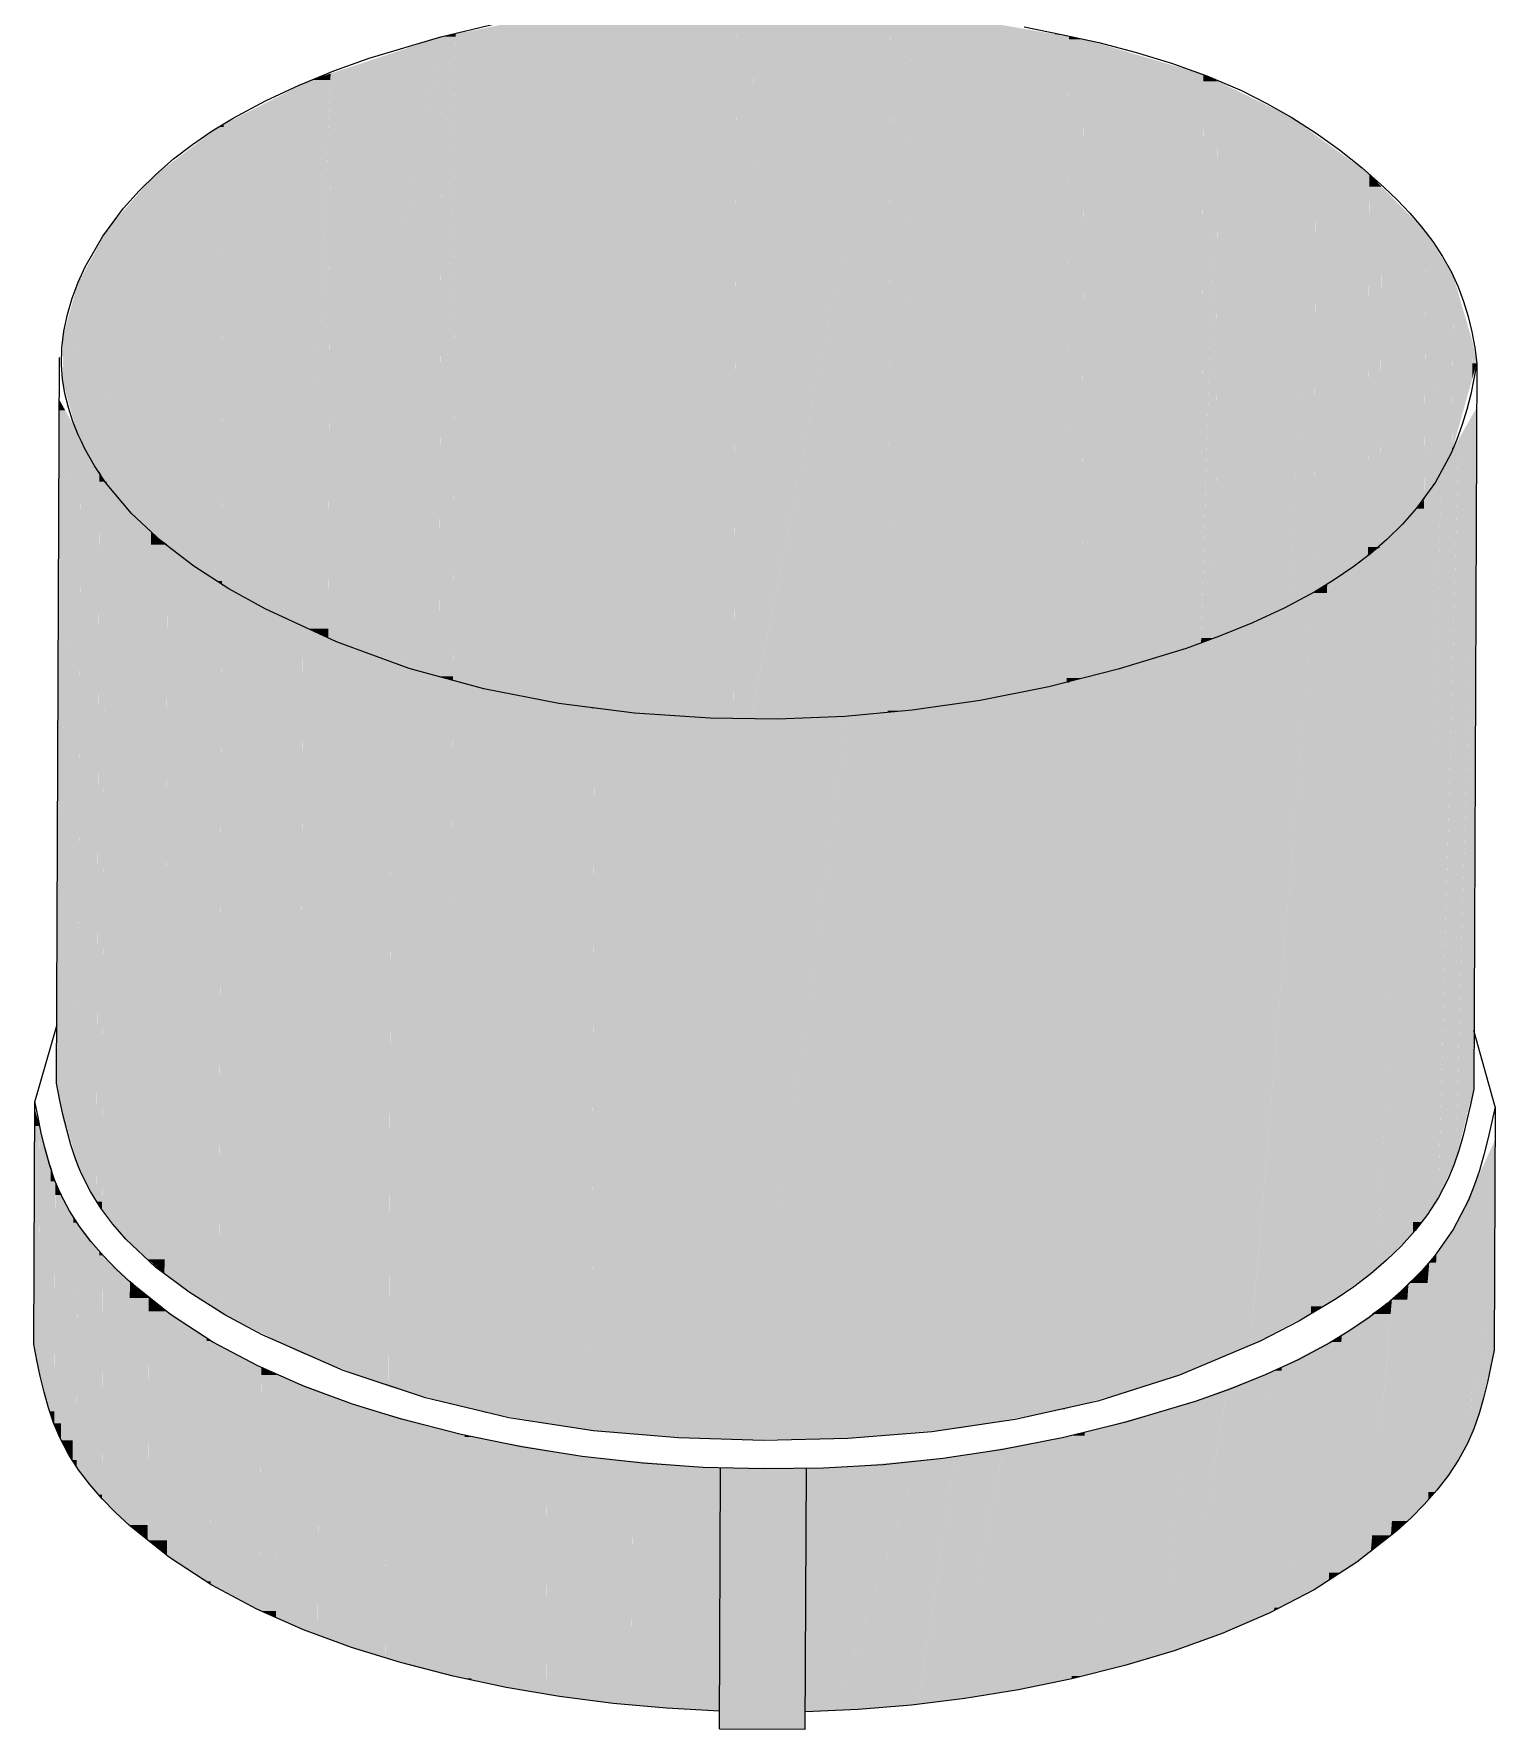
# Model space of a CAD drawing. Extents: x 0 to 756, y -25 to 420.
# Drawn here: x 362.75 to 364.112, y 292.843 to 294.423 of the extents above; entities that cross this region are included whole.
import ezdxf

# ---------------------------------------------------------------- set-up
doc = ezdxf.new("R2010")
doc.units = 0
doc.layers.get('0').update_dxf_attribs({"lineweight": 25})
doc.layers.add('Sanitär', color=7, linetype='Continuous', lineweight=25)
doc.layers.add('Sanitär-Armaturen', color=7, linetype='Continuous', lineweight=13)

# ---------------------------------------------------------------- blocks, each defined once
blk = doc.blocks.new('Referenz-A01I5XF3IE')
at = {"layer": 'Sanitär', "color": 0, "linetype": 'Continuous', "lineweight": -2, "ltscale": 0.25}
for p, q in [((363.1296, 294.4204), (363.1814, 294.433)), ((363.6732, 294.4298), (363.708, 294.4228)), ((363.0628, 294.4005), (363.1296, 294.4204)), ((363.708, 294.4228), (363.7426, 294.4151)), ((363.7426, 294.4151), (363.7767, 294.4063)), ((363.0298, 294.3887), (363.0628, 294.4005)), ((363.7767, 294.4063), (363.8104, 294.3961)), ((363.8104, 294.3961), (363.8434, 294.3843)), ((362.9974, 294.3756), (363.0298, 294.3887)), ((363.8434, 294.3843), (363.8756, 294.3705)), ((362.966, 294.3609), (362.9974, 294.3756)), ((363.8756, 294.3705), (363.8994, 294.3585)), ((362.9358, 294.3446), (362.966, 294.3609)), ((363.8994, 294.3585), (363.9227, 294.3453)), ((362.898, 294.3202), (362.9165, 294.3328)), ((362.9165, 294.3328), (362.9358, 294.3446)), ((363.9227, 294.3453), (363.9453, 294.3308)), ((363.9453, 294.3308), (363.9671, 294.3152)), ((362.8804, 294.3067), (362.898, 294.3202)), ((363.9671, 294.3152), (363.9882, 294.2984)), ((362.8638, 294.2923), (362.8804, 294.3067)), ((362.8482, 294.2771), (362.8638, 294.2923)), ((363.9882, 294.2984), (364.0084, 294.2805)), ((362.8337, 294.2609), (362.8482, 294.2771)), ((364.0084, 294.2805), (364.0207, 294.2686)), ((364.0207, 294.2686), (364.0325, 294.2562)), ((362.8144, 294.2347), (362.8337, 294.2609)), ((364.0325, 294.2562), (364.0436, 294.2433)), ((364.0436, 294.2433), (364.0539, 294.2298)), ((362.7981, 294.2062), (362.8144, 294.2347)), ((364.0539, 294.2298), (364.0632, 294.2157)), ((362.7916, 294.1918), (362.7981, 294.2062)), ((364.0632, 294.2157), (364.0715, 294.201)), ((362.786, 294.1769), (362.7916, 294.1918)), ((364.0715, 294.201), (364.0776, 294.1876)), ((362.7815, 294.1617), (362.786, 294.1769)), ((364.0776, 294.1876), (364.0827, 294.1739)), ((364.0827, 294.1739), (364.087, 294.1598)), ((362.7782, 294.1462), (362.7815, 294.1617)), ((364.087, 294.1598), (364.0905, 294.1454)), ((362.7763, 294.1306), (362.7782, 294.1462)), ((364.0905, 294.1454), (364.0931, 294.1309)), ((362.7759, 294.1149), (362.7763, 294.1306)), ((364.0931, 294.1309), (364.0949, 294.1163)), ((362.7712, 293.4451), (362.774, 294.1217)), ((362.7769, 294.1015), (362.7759, 294.1149)), ((364.0949, 294.1163), (364.0921, 293.4397)), ((364.0949, 294.1163), (364.0923, 294.1018)), ((362.7791, 294.0881), (362.7769, 294.1015)), ((364.0923, 294.1018), (364.0893, 294.0874)), ((362.7824, 294.0749), (362.7791, 294.0881)), ((364.0893, 294.0874), (364.0856, 294.0731)), ((362.7866, 294.062), (362.7824, 294.0749)), ((362.7916, 294.0494), (362.7866, 294.062)), ((364.0856, 294.0731), (364.0814, 294.059)), ((362.7945, 294.0432), (362.7916, 294.0494)), ((364.0814, 294.059), (364.0764, 294.0452)), ((362.7974, 294.0371), (362.7945, 294.0432)), ((362.8067, 294.0207), (362.7974, 294.0371)), ((364.0708, 294.0319), (364.0564, 294.0054)), ((364.0764, 294.0452), (364.0708, 294.0319)), ((362.8171, 294.0051), (362.8067, 294.0207)), ((362.8411, 293.9763), (362.8171, 294.0051)), ((364.0564, 294.0054), (364.0389, 293.9812)), ((362.8688, 293.9503), (362.8411, 293.9763)), ((364.0389, 293.9812), (364.0257, 293.9661)), ((364.0113, 293.9519), (363.9959, 293.9386)), ((364.0257, 293.9661), (364.0113, 293.9519)), ((362.8993, 293.927), (362.8688, 293.9503)), ((363.9959, 293.9386), (363.9795, 293.926)), ((362.9319, 293.906), (362.8993, 293.927)), ((363.9795, 293.926), (363.9621, 293.9143)), ((362.9659, 293.8872), (362.9319, 293.906)), ((363.9621, 293.9143), (363.9441, 293.9032)), ((363.9156, 293.888), (363.886, 293.8742)), ((363.9441, 293.9032), (363.9156, 293.888)), ((363.0321, 293.8564), (362.9659, 293.8872)), ((363.886, 293.8742), (363.8553, 293.8617)), ((363.1001, 293.8318), (363.0321, 293.8564)), ((363.8553, 293.8617), (363.8241, 293.8504)), ((363.8241, 293.8504), (363.7609, 293.8311)), ((363.1695, 293.8128), (363.1001, 293.8318)), ((363.7609, 293.8311), (363.696, 293.8147)), ((363.2396, 293.799), (363.1695, 293.8128)), ((363.696, 293.8147), (363.6321, 293.802)), ((363.3101, 293.79), (363.2396, 293.799)), ((363.6321, 293.802), (363.5689, 293.7928)), ((363.3806, 293.7853), (363.3101, 293.79)), ((363.4434, 293.7846), (363.3806, 293.7853)), ((363.5061, 293.787), (363.4434, 293.7846)), ((363.5689, 293.7928), (363.5061, 293.787)), ((362.7715, 293.4996), (362.7512, 293.4285)), ((364.1121, 293.423), (364.0923, 293.4942)), ((362.7742, 293.4305), (362.7712, 293.4451)), ((362.7773, 293.416), (362.7742, 293.4305)), ((364.0921, 293.4397), (364.089, 293.4251)), ((362.7502, 293.2019), (362.7512, 293.4285)), ((362.7541, 293.4135), (362.7512, 293.4285)), ((362.7808, 293.4017), (362.7773, 293.416)), ((364.089, 293.4251), (364.0858, 293.4106)), ((364.1121, 293.423), (364.1087, 293.408)), ((364.1121, 293.423), (364.1111, 293.1963)), ((362.7571, 293.3986), (362.7541, 293.4135)), ((362.7606, 293.3838), (362.7571, 293.3986)), ((362.7847, 293.3876), (362.7808, 293.4017)), ((364.0858, 293.4106), (364.0822, 293.3963)), ((364.1087, 293.408), (364.1053, 293.393)), ((362.7647, 293.3693), (362.7606, 293.3838)), ((362.7893, 293.3738), (362.7847, 293.3876)), ((364.0782, 293.3823), (364.0735, 293.3686)), ((364.0822, 293.3963), (364.0782, 293.3823)), ((364.1053, 293.393), (364.1016, 293.3783)), ((362.7695, 293.3551), (362.7647, 293.3693)), ((362.7919, 293.3671), (362.7893, 293.3738)), ((362.7947, 293.3605), (362.7919, 293.3671)), ((364.0735, 293.3686), (364.068, 293.3553)), ((364.1016, 293.3783), (364.0974, 293.3638)), ((362.7753, 293.3413), (362.7695, 293.3551)), ((362.8029, 293.3441), (362.7947, 293.3605)), ((364.068, 293.3553), (364.0594, 293.3386)), ((364.0974, 293.3638), (364.0927, 293.3497)), ((362.7834, 293.3261), (362.7753, 293.3413)), ((362.8127, 293.3285), (362.8029, 293.3441)), ((364.0594, 293.3386), (364.0492, 293.3228)), ((364.0872, 293.336), (364.0731, 293.3088)), ((364.0927, 293.3497), (364.0872, 293.336)), ((362.7928, 293.3115), (362.7834, 293.3261)), ((362.8237, 293.3137), (362.8127, 293.3285)), ((364.0492, 293.3228), (364.0377, 293.3078)), ((362.8034, 293.2975), (362.7928, 293.3115)), ((362.836, 293.2996), (362.8237, 293.3137)), ((364.0377, 293.3078), (364.0249, 293.2936)), ((364.0731, 293.3088), (364.0555, 293.2838)), ((362.815, 293.2842), (362.8034, 293.2975)), ((362.8637, 293.2736), (362.836, 293.2996)), ((364.0249, 293.2936), (364.011, 293.2801)), ((362.8273, 293.2715), (362.815, 293.2842)), ((362.8403, 293.2594), (362.8273, 293.2715)), ((362.8948, 293.2503), (362.8637, 293.2736)), ((364.011, 293.2801), (363.9961, 293.2674)), ((364.0555, 293.2838), (364.0421, 293.2682)), ((362.8774, 293.2296), (362.8403, 293.2594)), ((363.9961, 293.2674), (363.9803, 293.2554)), ((364.0421, 293.2682), (364.0274, 293.2536)), ((362.9283, 293.2293), (362.8948, 293.2503)), ((363.9638, 293.2441), (363.9291, 293.2233)), ((363.9803, 293.2554), (363.9638, 293.2441)), ((364.0274, 293.2536), (364.0115, 293.2398)), ((362.9171, 293.2038), (362.8774, 293.2296)), ((362.9631, 293.2105), (362.9283, 293.2293)), ((363.9946, 293.2268), (363.9767, 293.2146)), ((364.0115, 293.2398), (363.9946, 293.2268)), ((363.0384, 293.1772), (362.9631, 293.2105)), ((363.9291, 293.2233), (363.893, 293.2047)), ((363.9767, 293.2146), (363.958, 293.2032)), ((362.7531, 293.1869), (362.7502, 293.2019)), ((362.9589, 293.1815), (362.9171, 293.2038)), ((363.893, 293.2047), (363.8179, 293.173)), ((363.958, 293.2032), (363.9285, 293.1874)), ((364.1111, 293.1963), (364.1081, 293.1813)), ((362.7562, 293.1719), (362.7531, 293.1869)), ((363.0024, 293.1623), (362.9589, 293.1815)), ((363.1152, 293.1517), (363.0384, 293.1772)), ((363.9285, 293.1874), (363.8977, 293.1732)), ((364.1081, 293.1813), (364.1049, 293.1664)), ((362.7597, 293.1571), (362.7562, 293.1719)), ((363.0472, 293.1459), (363.0024, 293.1623)), ((363.8179, 293.173), (363.7418, 293.1488)), ((363.8977, 293.1732), (363.8659, 293.1603)), ((364.1049, 293.1664), (364.1013, 293.1516)), ((362.7638, 293.1426), (362.7597, 293.1571)), ((363.0929, 293.1318), (363.0472, 293.1459)), ((363.193, 293.1333), (363.1152, 293.1517)), ((363.7418, 293.1488), (363.6647, 293.1315)), ((363.8334, 293.1487), (363.7679, 293.1291)), ((363.8659, 293.1603), (363.8334, 293.1487)), ((364.1013, 293.1516), (364.0971, 293.1372)), ((362.7686, 293.1284), (362.7638, 293.1426)), ((363.1485, 293.1176), (363.0929, 293.1318)), ((363.2717, 293.1212), (363.193, 293.1333)), ((363.6647, 293.1315), (363.587, 293.1201)), ((364.0971, 293.1372), (364.0922, 293.123)), ((362.7744, 293.1147), (362.7686, 293.1284)), ((362.7824, 293.0994), (362.7744, 293.1147)), ((363.2047, 293.1061), (363.1485, 293.1176)), ((363.3509, 293.1144), (363.2717, 293.1212)), ((363.4303, 293.1122), (363.3509, 293.1144)), ((363.5088, 293.1139), (363.4303, 293.1122)), ((363.587, 293.1201), (363.5088, 293.1139)), ((363.7102, 293.1149), (363.6534, 293.1036)), ((363.7679, 293.1291), (363.7102, 293.1149)), ((364.0922, 293.123), (364.0863, 293.1093)), ((362.7919, 293.0848), (362.7824, 293.0994)), ((363.2611, 293.0972), (363.2047, 293.1061)), ((363.6534, 293.1036), (363.5973, 293.0952)), ((364.0863, 293.1093), (364.0781, 293.0941)), ((362.8025, 293.0709), (362.7919, 293.0848)), ((363.3176, 293.0909), (363.2611, 293.0972)), ((363.3741, 293.087), (363.3176, 293.0909)), ((363.4302, 293.0855), (363.3741, 293.087)), ((363.3892, 292.8434), (363.3902, 293.0864)), ((363.486, 293.0863), (363.4302, 293.0855)), ((363.4692, 292.843), (363.4702, 293.0859)), ((363.5416, 293.0895), (363.486, 293.0863)), ((363.5973, 293.0952), (363.5416, 293.0895)), ((364.0781, 293.0941), (364.0685, 293.0796)), ((362.814, 293.0576), (362.8025, 293.0709)), ((364.0685, 293.0796), (364.0578, 293.0657)), ((362.8264, 293.0449), (362.814, 293.0576)), ((364.0461, 293.0525), (364.0337, 293.0399)), ((364.0578, 293.0657), (364.0461, 293.0525)), ((362.8394, 293.0328), (362.8264, 293.0449)), ((364.0337, 293.0399), (364.0206, 293.0279)), ((362.8765, 293.003), (362.8394, 293.0328)), ((364.0206, 293.0279), (363.9833, 292.9985)), ((362.9162, 292.9771), (362.8765, 293.003)), ((363.9833, 292.9985), (363.9434, 292.9729)), ((362.958, 292.9548), (362.9162, 292.9771)), ((363.9434, 292.9729), (363.9015, 292.951)), ((363.0015, 292.9356), (362.958, 292.9548)), ((363.9015, 292.951), (363.8578, 292.9322)), ((363.0463, 292.9192), (363.0015, 292.9356)), ((363.8578, 292.9322), (363.8129, 292.9161)), ((363.092, 292.9052), (363.0463, 292.9192)), ((363.8129, 292.9161), (363.767, 292.9024)), ((363.141, 292.8925), (363.092, 292.9052)), ((363.1905, 292.8819), (363.141, 292.8925)), ((363.767, 292.9024), (363.7176, 292.89)), ((363.2402, 292.8734), (363.1905, 292.8819)), ((363.6679, 292.8797), (363.618, 292.8715)), ((363.7176, 292.89), (363.6679, 292.8797)), ((363.29, 292.8669), (363.2402, 292.8734)), ((363.3397, 292.8624), (363.29, 292.8669)), ((363.3893, 292.8597), (363.3397, 292.8624)), ((363.5185, 292.8613), (363.4693, 292.8592)), ((363.5681, 292.8654), (363.5185, 292.8613)), ((363.618, 292.8715), (363.5681, 292.8654)), ((363.3892, 292.8434), (363.4692, 292.843))]:
    blk.add_line(p, q, dxfattribs=at)
at = {"layer": 'Sanitär-Armaturen', "color": 0, "linetype": 'Continuous', "ltscale": 0.13}
for points in [[(363.4025, 293.7943), (363.2721, 293.7943), (363.4052, 294.4583)], [(363.4185, 293.7855), (363.4025, 293.7855), (363.4212, 294.4573)], [(363.4025, 293.7855), (363.4212, 294.4573), (363.4052, 294.4573)], [(363.2686, 293.8199), (363.1409, 293.8199), (363.2712, 294.4489)], [(363.2659, 294.4232), (363.1434, 294.4232), (363.2712, 294.4489)], [(363.2721, 293.795), (363.2685, 293.795), (363.2748, 294.4492)], [(363.2685, 293.795), (363.2748, 294.4489), (363.2712, 294.4489)], [(363.2721, 293.7943), (363.4034, 294.4492), (363.2748, 294.4492)], [(363.4184, 293.7845), (363.5487, 294.4495), (363.4212, 294.4495)], [(363.546, 293.7913), (363.4198, 293.7913), (363.5487, 294.4495)], [(363.5644, 293.7923), (363.546, 293.7923), (363.5671, 294.4463)], [(363.546, 293.7913), (363.5671, 294.4463), (363.5487, 294.4463)], [(363.715, 294.4207), (363.567, 294.4207), (363.5671, 294.4463)], [(363.1281, 293.8596), (363.0246, 293.8596), (363.1304, 294.4206)], [(363.1239, 294.3863), (363.0268, 294.3863), (363.1304, 294.4206)], [(363.1409, 293.8244), (363.128, 293.8244), (363.1434, 294.4232)], [(363.128, 293.8244), (363.1433, 294.4206), (363.1304, 294.4206)], [(363.1433, 294.4206), (363.1304, 294.4206), (363.1434, 294.4232)], [(363.1409, 293.8199), (363.2659, 294.4232), (363.1434, 294.4232)], [(363.5644, 293.7923), (363.715, 294.4207), (363.567, 294.4207)], [(363.7126, 293.8186), (363.5707, 293.8186), (363.715, 294.4207)], [(363.7059, 294.4223), (363.7059, 294.4233), (363.7002, 294.4233)], [(363.7126, 293.8186), (363.7291, 294.4183), (363.715, 294.4183)], [(363.7267, 293.8228), (363.7127, 293.8228), (363.7291, 294.4183)], [(363.7291, 294.4183), (363.715, 294.4183), (363.715, 294.4207)], [(363.8402, 294.3856), (363.729, 294.3856), (363.7291, 294.4183)], [(363.0065, 293.91), (362.9254, 293.91), (363.0084, 294.3802)], [(363.0011, 294.3389), (362.9271, 294.3389), (363.0084, 294.3802)], [(363.0246, 293.8689), (363.0063, 293.8689), (363.0268, 294.3863)], [(363.0063, 293.8689), (363.0265, 294.3802), (363.0084, 294.3802)], [(363.0265, 294.3802), (363.0084, 294.3802), (363.0268, 294.3863)], [(363.0246, 293.8596), (363.1239, 294.3863), (363.0268, 294.3863)], [(363.7267, 293.8228), (363.8402, 294.3856), (363.729, 294.3856)], [(363.838, 293.856), (363.7334, 293.856), (363.8402, 294.3856)], [(363.838, 293.856), (363.8536, 294.379), (363.8402, 294.379)], [(363.8515, 293.8601), (363.8382, 293.8601), (363.8536, 294.379)], [(363.8536, 294.379), (363.8402, 294.379), (363.8402, 294.3856)], [(363.9209, 294.3463), (363.8535, 294.3463), (363.8536, 294.379)], [(363.8515, 293.8601), (363.9209, 294.3463), (363.8535, 294.3463)], [(363.919, 293.891), (363.8559, 293.891), (363.9209, 294.3463)], [(363.945, 294.3288), (363.9208, 294.3288), (363.9209, 294.3463)], [(362.921, 293.9579), (362.8602, 293.9579), (362.9225, 294.3366)], [(362.9149, 294.2903), (362.8615, 294.2903), (362.9225, 294.3366)], [(362.9254, 293.9133), (362.9208, 293.9133), (362.9271, 294.3389)], [(362.9208, 293.9133), (362.9271, 294.3366), (362.9225, 294.3366)], [(362.9271, 294.3366), (362.9225, 294.3366), (362.9271, 294.3389)], [(362.9254, 293.91), (363.0011, 294.3389), (362.9271, 294.3389)], [(363.919, 293.891), (363.945, 294.3288), (363.9208, 294.3288)], [(363.9433, 293.9021), (363.9197, 293.9021), (363.945, 294.3288)], [(363.9948, 294.2926), (363.9449, 294.2926), (363.945, 294.3288)], [(362.8597, 294.0044), (362.8179, 294.0044), (362.8608, 294.2895)], [(362.8536, 294.2413), (362.8188, 294.2413), (362.8608, 294.2895)], [(362.8602, 293.9584), (362.8595, 293.9584), (362.8615, 294.2903)], [(362.8595, 293.9584), (362.8615, 294.2895), (362.8608, 294.2895)], [(362.8602, 293.9579), (362.9149, 294.2903), (362.8615, 294.2903)], [(362.8615, 294.2895), (362.8608, 294.2895), (362.8615, 294.2903)], [(363.9433, 293.9021), (363.9948, 294.2926), (363.9449, 294.2926)], [(363.9934, 293.937), (363.9479, 293.937), (363.9948, 294.2926)], [(364.0062, 294.2809), (363.9948, 294.2809), (363.9948, 294.2926)], [(363.9934, 293.937), (364.0062, 294.2809), (363.9948, 294.2809)], [(364.0049, 293.945), (363.9937, 293.945), (364.0062, 294.2809)], [(364.0469, 294.2395), (364.0061, 294.2395), (364.0062, 294.2809)], [(362.8168, 294.0535), (362.7899, 294.0535), (362.8175, 294.2389)], [(362.8101, 294.1891), (362.7905, 294.1891), (362.8175, 294.2389)], [(362.8179, 294.0058), (362.8166, 294.0058), (362.8188, 294.2413)], [(362.8166, 294.0058), (362.8188, 294.2389), (362.8175, 294.2389)], [(362.8188, 294.2389), (362.8175, 294.2389), (362.8188, 294.2413)], [(362.8179, 294.0044), (362.8536, 294.2413), (362.8188, 294.2413)], [(364.0049, 293.945), (364.0469, 294.2395), (364.0061, 294.2395)], [(364.0458, 293.9888), (364.0111, 293.9888), (364.0469, 294.2395)], [(364.0458, 293.9888), (364.0478, 294.2386), (364.0469, 294.2386)], [(364.0468, 293.9905), (364.0459, 293.9905), (364.0478, 294.2386)], [(364.0478, 294.2386), (364.0469, 294.2386), (364.0469, 294.2395)], [(364.0726, 294.198), (364.0476, 294.198), (364.0478, 294.2386)], [(362.7899, 294.0541), (362.7896, 294.0541), (362.7905, 294.1891)], [(362.7899, 294.0535), (362.8101, 294.1891), (362.7905, 294.1891)], [(362.7905, 294.1879), (362.7902, 294.1879), (362.7905, 294.1891)], [(364.0468, 293.9905), (364.0726, 294.198), (364.0476, 294.198)], [(364.0719, 294.0346), (364.0523, 294.0346), (364.0726, 294.198)], [(364.0719, 294.0346), (364.0734, 294.1967), (364.0726, 294.1967)], [(364.0727, 294.0375), (364.072, 294.0375), (364.0734, 294.1967)], [(364.0734, 294.1967), (364.0726, 294.1967), (364.0726, 294.198)], [(364.0911, 294.1361), (364.0731, 294.1361), (364.0734, 294.1967)], [(362.7898, 294.0993), (362.7772, 294.0993), (362.7902, 294.1879)], [(362.7833, 294.141), (362.7774, 294.141), (362.7902, 294.1879)], [(362.7896, 294.0541), (362.7905, 294.1879), (362.7902, 294.1879)], [(362.7772, 294.0993), (362.7833, 294.141), (362.7774, 294.141)], [(362.7772, 294.0993), (362.7774, 294.1409), (362.7773, 294.1409)], [(362.7774, 294.1409), (362.7773, 294.1409), (362.7774, 294.141)], [(364.0727, 294.0375), (364.0911, 294.1361), (364.0731, 294.1361)], [(364.0909, 294.1022), (364.0848, 294.1022), (364.0911, 294.1361)], [(364.0949, 294.1163), (364.091, 294.1163), (364.0911, 294.1361)], [(364.0909, 294.1022), (364.0949, 294.1163), (364.091, 294.1163)], [(362.7896, 294.0541), (362.7898, 294.0993), (362.7772, 294.0993)], [(364.0727, 294.0375), (364.0909, 294.1022), (364.0848, 294.1022)], [(362.7793, 294.0725), (362.7738, 294.0725), (362.7739, 294.0823)], [(362.7768, 293.4451), (362.7712, 293.4451), (362.7793, 294.0725)], [(362.7712, 293.4451), (362.7793, 294.0725), (362.7738, 294.0725)], [(362.7939, 294.0464), (362.7792, 294.0464), (362.7793, 294.0725)], [(364.0921, 293.4397), (364.0772, 293.4397), (364.0947, 294.0746)], [(364.0939, 294.0454), (364.0781, 294.0454), (364.0947, 294.0746)], [(362.7914, 293.419), (362.7767, 293.419), (362.7939, 294.0464)], [(362.7767, 293.419), (362.7939, 294.0464), (362.7792, 294.0464)], [(362.7899, 294.0535), (362.7899, 294.0541), (362.7896, 294.0541)], [(362.8166, 294.0058), (362.8168, 294.0535), (362.7899, 294.0535)], [(362.8113, 294.0153), (362.7938, 294.0153), (362.7939, 294.0464)], [(364.0468, 293.9905), (364.0719, 294.0346), (364.0523, 294.0346)], [(364.0753, 293.3737), (364.0602, 293.3737), (364.0781, 294.0454)], [(364.0773, 294.0172), (364.062, 294.0172), (364.0781, 294.0454)], [(364.0719, 294.0346), (364.0727, 294.0375), (364.072, 294.0375)], [(364.0753, 293.3737), (364.0939, 294.0454), (364.0781, 294.0454)], [(362.8086, 293.3689), (362.7912, 293.3689), (362.8113, 294.0153)], [(362.7912, 293.3689), (362.8113, 294.0153), (362.7938, 294.0153)], [(362.8166, 294.0058), (362.8113, 294.0058), (362.8113, 294.0153)], [(364.0592, 293.3383), (364.0437, 293.3383), (364.062, 294.0172)], [(364.0612, 293.9888), (364.0458, 293.9888), (364.062, 294.0172)], [(364.0592, 293.3383), (364.0773, 294.0172), (364.062, 294.0172)], [(362.8138, 293.3348), (362.8085, 293.3348), (362.8166, 294.0058)], [(362.8085, 293.3348), (362.8166, 294.0058), (362.8113, 294.0058)], [(362.8373, 293.9829), (362.8165, 293.9829), (362.8166, 294.0058)], [(362.8179, 294.0044), (362.8179, 294.0058), (362.8166, 294.0058)], [(362.8595, 293.9584), (362.8597, 294.0044), (362.8179, 294.0044)], [(362.8347, 293.328), (362.8138, 293.328), (362.8373, 293.9829)], [(362.8138, 293.328), (362.8373, 293.9829), (362.8165, 293.9829)], [(362.8595, 293.9584), (362.8372, 293.9584), (362.8373, 293.9829)], [(364.0049, 293.945), (364.0458, 293.9888), (364.0111, 293.9888)], [(364.0431, 293.3158), (364.0356, 293.3158), (364.0458, 293.9888)], [(364.0457, 293.9807), (364.0382, 293.9807), (364.0458, 293.9888)], [(364.0431, 293.3158), (364.0612, 293.9888), (364.0458, 293.9888)], [(364.0458, 293.9888), (364.0468, 293.9905), (364.0459, 293.9905)], [(364.0355, 293.3051), (364.0038, 293.3051), (364.0382, 293.9807)], [(364.0364, 293.945), (364.0049, 293.945), (364.0382, 293.9807)], [(364.0355, 293.3051), (364.0457, 293.9807), (364.0382, 293.9807)], [(362.8568, 293.3012), (362.8345, 293.3012), (362.8595, 293.9584)], [(362.8345, 293.3012), (362.8595, 293.9584), (362.8372, 293.9584)], [(362.8747, 293.9472), (362.8594, 293.9472), (362.8595, 293.9584)], [(362.8602, 293.9579), (362.8602, 293.9584), (362.8595, 293.9584)], [(362.9208, 293.9133), (362.921, 293.9579), (362.8602, 293.9579)], [(362.872, 293.2809), (362.8567, 293.2809), (362.8747, 293.9472)], [(362.8567, 293.2809), (362.8747, 293.9472), (362.8594, 293.9472)], [(362.9254, 293.91), (362.8746, 293.91), (362.8747, 293.9472)], [(363.9433, 293.9021), (363.9934, 293.937), (363.9479, 293.937)], [(364.0012, 293.2716), (363.9553, 293.2716), (364.0039, 293.9444)], [(364.0015, 293.9107), (363.9556, 293.9107), (364.0039, 293.9444)], [(363.9934, 293.937), (364.0049, 293.945), (363.9937, 293.945)], [(364.0021, 293.2725), (364.0012, 293.2725), (364.0049, 293.945)], [(364.0012, 293.2716), (364.0049, 293.9444), (364.0039, 293.9444)], [(364.0021, 293.2725), (364.0364, 293.945), (364.0049, 293.945)], [(364.0049, 293.9444), (364.0039, 293.9444), (364.0049, 293.945)], [(362.9227, 293.267), (362.8719, 293.267), (362.9254, 293.91)], [(362.8719, 293.267), (362.9254, 293.91), (362.8746, 293.91)], [(362.9254, 293.91), (362.9254, 293.9133), (362.9208, 293.9133)], [(362.9247, 293.2328), (362.9226, 293.2328), (362.9275, 293.9089)], [(362.9226, 293.2328), (362.9275, 293.9089), (362.9254, 293.9089)], [(363.0063, 293.8689), (363.0065, 293.91), (362.9254, 293.91)], [(362.9275, 293.9089), (362.9254, 293.9089), (362.9254, 293.91)], [(363.001, 293.8716), (362.9273, 293.8716), (362.9275, 293.9089)], [(363.9528, 293.2371), (363.9406, 293.2371), (363.9556, 293.9107)], [(363.9554, 293.9021), (363.9433, 293.9021), (363.9556, 293.9107)], [(363.9528, 293.2371), (364.0015, 293.9107), (363.9556, 293.9107)], [(363.8515, 293.8601), (363.919, 293.891), (363.8559, 293.891)], [(363.9405, 293.2306), (363.8868, 293.2306), (363.9433, 293.9021)], [(363.9411, 293.8763), (363.887, 293.8763), (363.9433, 293.9021)], [(363.919, 293.891), (363.9433, 293.9021), (363.9197, 293.9021)], [(363.9405, 293.2306), (363.9554, 293.9021), (363.9433, 293.9021)], [(363.8842, 293.2006), (363.8495, 293.2006), (363.887, 293.8763)], [(363.8861, 293.8601), (363.8515, 293.8601), (363.887, 293.8763)], [(363.8842, 293.2006), (363.9411, 293.8763), (363.887, 293.8763)], [(362.9984, 293.2314), (362.9247, 293.2314), (363.001, 293.8716)], [(362.9247, 293.2314), (363.001, 293.8716), (362.9273, 293.8716)], [(363.0219, 293.1939), (362.9982, 293.1939), (363.0246, 293.8596)], [(362.9982, 293.1939), (363.0246, 293.8596), (363.001, 293.8596)], [(363.0246, 293.8596), (363.001, 293.8596), (363.001, 293.8716)], [(363.0246, 293.8596), (363.0246, 293.8689), (363.0063, 293.8689)], [(363.0837, 293.8394), (363.0245, 293.8394), (363.0246, 293.8596)], [(363.128, 293.8244), (363.1281, 293.8596), (363.0246, 293.8596)], [(363.8487, 293.1862), (363.8028, 293.1862), (363.8515, 293.8601)], [(363.8505, 293.846), (363.8042, 293.846), (363.8515, 293.8601)], [(363.838, 293.856), (363.8515, 293.8601), (363.8382, 293.8601)], [(363.8487, 293.1862), (363.8861, 293.8601), (363.8515, 293.8601)], [(363.8008, 293.8194), (363.7153, 293.8194), (363.8042, 293.846)], [(363.8015, 293.1671), (363.7158, 293.1671), (363.8042, 293.846)], [(363.7267, 293.8228), (363.838, 293.856), (363.7334, 293.856)], [(363.8015, 293.1671), (363.8505, 293.846), (363.8042, 293.846)], [(363.081, 293.1848), (363.0218, 293.1848), (363.0837, 293.8394)], [(363.0218, 293.1848), (363.0837, 293.8394), (363.0245, 293.8394)], [(363.1409, 293.8199), (363.0836, 293.8199), (363.0837, 293.8394)], [(363.1382, 293.1621), (363.081, 293.1621), (363.1409, 293.8199)], [(363.081, 293.1621), (363.1409, 293.8199), (363.0836, 293.8199)], [(363.1409, 293.8199), (363.1409, 293.8244), (363.128, 293.8244)], [(363.1708, 293.1467), (363.1381, 293.1467), (363.1735, 293.8136)], [(363.1381, 293.1467), (363.1735, 293.8136), (363.1409, 293.8136)], [(363.2685, 293.795), (363.2686, 293.8199), (363.1409, 293.8199)], [(363.1735, 293.8136), (363.1409, 293.8136), (363.1409, 293.8199)], [(363.2721, 293.7943), (363.1734, 293.7943), (363.1735, 293.8136)], [(363.5644, 293.7923), (363.7126, 293.8186), (363.5707, 293.8186)], [(363.7098, 293.141), (363.617, 293.141), (363.7126, 293.8186)], [(363.7102, 293.8017), (363.6173, 293.8017), (363.7126, 293.8186)], [(363.7125, 293.1415), (363.7098, 293.1415), (363.7153, 293.8194)], [(363.7098, 293.141), (363.7153, 293.8186), (363.7126, 293.8186)], [(363.7125, 293.1415), (363.8008, 293.8194), (363.7153, 293.8194)], [(363.7126, 293.8186), (363.7267, 293.8228), (363.7127, 293.8228)], [(363.7153, 293.8186), (363.7126, 293.8186), (363.7153, 293.8194)], [(363.2694, 293.1379), (363.1707, 293.1379), (363.2721, 293.7943)], [(363.1707, 293.1379), (363.2721, 293.7943), (363.1734, 293.7943)], [(363.2721, 293.7943), (363.2721, 293.795), (363.2685, 293.795)], [(363.2699, 293.1215), (363.2693, 293.1215), (363.2727, 293.7943)], [(363.2693, 293.1215), (363.2727, 293.7943), (363.2721, 293.7943)], [(363.4025, 293.7855), (363.4025, 293.7943), (363.2721, 293.7943)], [(363.2727, 293.7943), (363.2721, 293.7943), (363.2721, 293.7943)], [(363.3851, 293.7867), (363.2727, 293.7867), (363.2727, 293.7943)], [(363.6146, 293.1235), (363.562, 293.1235), (363.6173, 293.8017)], [(363.6166, 293.7923), (363.5644, 293.7923), (363.6173, 293.8017)], [(363.6146, 293.1235), (363.7102, 293.8017), (363.6173, 293.8017)], [(363.3824, 293.1214), (363.2699, 293.1214), (363.3851, 293.7867)], [(363.2699, 293.1214), (363.3851, 293.7867), (363.2727, 293.7867)], [(363.4157, 293.1132), (363.3823, 293.1132), (363.4184, 293.7845)], [(363.3823, 293.113), (363.4184, 293.7845), (363.3851, 293.7845)], [(363.4184, 293.7845), (363.3851, 293.7845), (363.3851, 293.7867)], [(363.4184, 293.7845), (363.4185, 293.7855), (363.4025, 293.7855)], [(363.4157, 293.1132), (363.5082, 293.7845), (363.4184, 293.7845)], [(363.5061, 293.1138), (363.4158, 293.1138), (363.5089, 293.7893)], [(363.4184, 293.7845), (363.546, 293.7913), (363.4198, 293.7913)], [(363.5082, 293.7845), (363.4184, 293.7845), (363.5089, 293.7893)], [(363.5061, 293.1138), (363.5642, 293.7893), (363.5089, 293.7893)], [(363.5616, 293.1188), (363.5065, 293.1188), (363.5644, 293.7923)], [(363.5642, 293.7893), (363.5089, 293.7893), (363.5644, 293.7923)], [(363.546, 293.7913), (363.5644, 293.7923), (363.546, 293.7923)], [(363.5616, 293.1188), (363.6166, 293.7923), (363.5644, 293.7923)], [(362.7767, 293.419), (362.7768, 293.4451), (362.7712, 293.4451)], [(364.0753, 293.3737), (364.0921, 293.4397), (364.0772, 293.4397)], [(362.7555, 293.4053), (362.7511, 293.4053), (362.7511, 293.421)], [(362.7912, 293.3689), (362.7914, 293.419), (362.7767, 293.419)], [(362.7547, 293.2019), (362.7502, 293.2019), (362.7555, 293.4053)], [(362.7502, 293.2019), (362.7555, 293.4053), (362.7511, 293.4053)], [(362.7658, 293.369), (362.7554, 293.369), (362.7555, 293.4053)], [(364.1106, 293.366), (364.0999, 293.366), (364.1119, 293.3923)], [(364.1111, 293.1963), (364.1018, 293.1963), (364.1119, 293.3923)], [(362.765, 293.1795), (362.7546, 293.1795), (362.7658, 293.369)], [(362.7546, 293.1795), (362.7658, 293.369), (362.7554, 293.369)], [(362.7701, 293.3535), (362.7657, 293.3535), (362.7658, 293.369)], [(362.8085, 293.3348), (362.8086, 293.3689), (362.7912, 293.3689)], [(364.0592, 293.3383), (364.0753, 293.3737), (364.0602, 293.3737)], [(362.7692, 293.1392), (362.7648, 293.1392), (362.7701, 293.3535)], [(362.7648, 293.1392), (362.7701, 293.3535), (362.7657, 293.3535)], [(362.7765, 293.3409), (362.7701, 293.3409), (362.7701, 293.3535)], [(364.0989, 293.343), (364.0894, 293.343), (364.0999, 293.366)], [(364.099, 293.1433), (364.0898, 293.1433), (364.0999, 293.366)], [(364.099, 293.1433), (364.1106, 293.366), (364.0999, 293.366)], [(362.7756, 293.1282), (362.7692, 293.1282), (362.7765, 293.3409)], [(362.7692, 293.1282), (362.7765, 293.3409), (362.7701, 293.3409)], [(362.7871, 293.3199), (362.7764, 293.3199), (362.7765, 293.3409)], [(362.8138, 293.328), (362.8138, 293.3348), (362.8085, 293.3348)], [(364.0431, 293.3158), (364.0592, 293.3383), (364.0437, 293.3383)], [(364.0878, 293.3142), (364.0762, 293.3142), (364.0894, 293.343)], [(364.0884, 293.114), (364.0766, 293.114), (364.0894, 293.343)], [(364.0884, 293.114), (364.0989, 293.343), (364.0894, 293.343)], [(362.7863, 293.1122), (362.7755, 293.1122), (362.7871, 293.3199)], [(362.7755, 293.1122), (362.7871, 293.3199), (362.7764, 293.3199)], [(362.7909, 293.3151), (362.7871, 293.3151), (362.7871, 293.3199)], [(362.8345, 293.3012), (362.8347, 293.328), (362.8138, 293.328)], [(362.79, 293.094), (362.7862, 293.094), (362.7909, 293.3151)], [(362.7862, 293.094), (362.7909, 293.3151), (362.7871, 293.3151)], [(362.8114, 293.2888), (362.7908, 293.2888), (362.7909, 293.3151)], [(364.0021, 293.2725), (364.0355, 293.3051), (364.0038, 293.3051)], [(364.0355, 293.3051), (364.0431, 293.3158), (364.0356, 293.3158)], [(364.0738, 293.2874), (364.0574, 293.2874), (364.0758, 293.3134)], [(364.0749, 293.0891), (364.0584, 293.0891), (364.0758, 293.3134)], [(364.0753, 293.0895), (364.0749, 293.0895), (364.0762, 293.3142)], [(364.0749, 293.0891), (364.0762, 293.3134), (364.0758, 293.3134)], [(364.0753, 293.0895), (364.0878, 293.3142), (364.0762, 293.3142)], [(364.0762, 293.3134), (364.0758, 293.3134), (364.0762, 293.3142)], [(362.8105, 293.0876), (362.79, 293.0876), (362.8114, 293.2888)], [(362.79, 293.0876), (362.8114, 293.2888), (362.7908, 293.2888)], [(362.8146, 293.2846), (362.8113, 293.2846), (362.8114, 293.2888)], [(362.8567, 293.2809), (362.8568, 293.3012), (362.8345, 293.3012)], [(364.0565, 293.0641), (364.05, 293.0641), (364.0574, 293.2874)], [(364.0571, 293.2778), (364.0507, 293.2778), (364.0574, 293.2874)], [(364.0565, 293.0641), (364.0738, 293.2874), (364.0574, 293.2874)], [(362.8137, 293.0615), (362.8104, 293.0615), (362.8146, 293.2846)], [(362.8104, 293.0615), (362.8146, 293.2846), (362.8113, 293.2846)], [(362.8397, 293.2613), (362.8146, 293.2613), (362.8146, 293.2846)], [(362.8719, 293.267), (362.872, 293.2809), (362.8567, 293.2809)], [(363.9528, 293.2371), (364.0012, 293.2716), (363.9553, 293.2716)], [(364.0012, 293.2716), (364.0021, 293.2725), (364.0012, 293.2725)], [(364.0491, 293.2588), (364.0314, 293.2588), (364.0507, 293.2778)], [(364.0498, 293.0571), (364.0322, 293.0571), (364.0507, 293.2778)], [(364.0498, 293.0571), (364.0571, 293.2778), (364.0507, 293.2778)], [(362.8388, 293.0583), (362.8137, 293.0583), (362.8397, 293.2613)], [(362.8137, 293.0583), (362.8397, 293.2613), (362.8146, 293.2613)], [(362.8573, 293.245), (362.8396, 293.245), (362.8397, 293.2613)], [(362.9226, 293.2328), (362.9227, 293.267), (362.8719, 293.267)], [(364.0305, 293.0369), (364.0159, 293.0369), (364.0314, 293.2588)], [(364.0303, 293.2434), (364.0159, 293.2434), (364.0314, 293.2588)], [(364.0305, 293.0369), (364.0491, 293.2588), (364.0314, 293.2588)], [(362.8564, 293.0333), (362.8387, 293.0333), (362.8573, 293.245)], [(362.8387, 293.0333), (362.8573, 293.245), (362.8396, 293.245)], [(362.8753, 293.2324), (362.8573, 293.2324), (362.8573, 293.245)], [(364.0147, 293.23), (363.9971, 293.23), (364.0159, 293.2434)], [(364.015, 293.0238), (363.9975, 293.0238), (364.0159, 293.2434)], [(364.015, 293.0238), (364.0303, 293.2434), (364.0159, 293.2434)], [(362.8744, 293.0191), (362.8564, 293.0191), (362.8753, 293.2324)], [(362.8564, 293.0191), (362.8753, 293.2324), (362.8573, 293.2324)], [(362.9114, 293.2072), (362.8752, 293.2072), (362.8753, 293.2324)], [(362.9247, 293.2314), (362.9247, 293.2328), (362.9226, 293.2328)], [(362.9982, 293.1939), (362.9984, 293.2314), (362.9247, 293.2314)], [(363.8842, 293.2006), (363.9405, 293.2306), (363.8868, 293.2306)], [(363.9405, 293.2306), (363.9528, 293.2371), (363.9406, 293.2371)], [(363.9947, 293.2098), (363.9691, 293.2098), (363.9971, 293.23)], [(363.9962, 293.008), (363.9705, 293.008), (363.9971, 293.23)], [(363.9962, 293.008), (364.0147, 293.23), (363.9971, 293.23)], [(363.9682, 292.9887), (363.9574, 292.9887), (363.9691, 293.2098)], [(363.9688, 293.204), (363.9579, 293.204), (363.9691, 293.2098)], [(363.9682, 292.9887), (363.9947, 293.2098), (363.9691, 293.2098)], [(362.7546, 293.1795), (362.7547, 293.2019), (362.7502, 293.2019)], [(362.9105, 293.0045), (362.8743, 293.0045), (362.9114, 293.2072)], [(362.8743, 293.0045), (362.9114, 293.2072), (362.8752, 293.2072)], [(362.9149, 292.9808), (362.9104, 292.9808), (362.9158, 293.2049)], [(362.9104, 292.9808), (362.9158, 293.2049), (362.9113, 293.2049)], [(362.9158, 293.2049), (362.9113, 293.2049), (362.9114, 293.2072)], [(362.9621, 293.1807), (362.9157, 293.1807), (362.9158, 293.2049)], [(363.0218, 293.1848), (363.0219, 293.1939), (362.9982, 293.1939)], [(363.8487, 293.1862), (363.8842, 293.2006), (363.8495, 293.2006)], [(363.9536, 293.1805), (363.9132, 293.1805), (363.9579, 293.204)], [(363.957, 292.9811), (363.9169, 292.9811), (363.9579, 293.204)], [(363.957, 292.9811), (363.9688, 293.204), (363.9579, 293.204)], [(364.099, 293.1433), (364.1111, 293.1963), (364.1018, 293.1963)], [(362.7648, 293.1392), (362.765, 293.1795), (362.7546, 293.1795)], [(362.9613, 292.9779), (362.9149, 292.9779), (362.9621, 293.1807)], [(362.9149, 292.9779), (362.9621, 293.1807), (362.9157, 293.1807)], [(362.9767, 293.1732), (362.9621, 293.1732), (362.9621, 293.1807)], [(363.081, 293.1621), (363.081, 293.1848), (363.0218, 293.1848)], [(363.8015, 293.1671), (363.8487, 293.1862), (363.8028, 293.1862)], [(363.9037, 293.16), (363.8618, 293.16), (363.907, 293.1773)], [(363.9061, 292.9535), (363.8646, 292.9535), (363.907, 293.1773)], [(363.9061, 292.9535), (363.9131, 293.1773), (363.907, 293.1773)], [(363.9123, 292.9563), (363.9062, 292.9563), (363.9132, 293.1805)], [(363.9131, 293.1773), (363.907, 293.1773), (363.9132, 293.1805)], [(363.9123, 292.9563), (363.9536, 293.1805), (363.9132, 293.1805)], [(362.9758, 292.9532), (362.9612, 292.9532), (362.9767, 293.1732)], [(362.9612, 292.9532), (362.9767, 293.1732), (362.9621, 293.1732)], [(363.0157, 293.1584), (362.9766, 293.1584), (362.9767, 293.1732)], [(363.1381, 293.1467), (363.1382, 293.1621), (363.081, 293.1621)], [(363.7125, 293.1415), (363.8015, 293.1671), (363.7158, 293.1671)], [(363.0148, 292.947), (362.9758, 292.947), (363.0157, 293.1584)], [(362.9758, 292.947), (363.0157, 293.1584), (362.9766, 293.1584)], [(363.0577, 293.1424), (363.0156, 293.1424), (363.0157, 293.1584)], [(363.1707, 293.1379), (363.1708, 293.1467), (363.1381, 293.1467)], [(363.8241, 292.9205), (363.8013, 292.9205), (363.825, 293.1459)], [(363.8243, 293.1395), (363.8014, 293.1395), (363.825, 293.1459)], [(363.8241, 292.9205), (363.8595, 293.1459), (363.825, 293.1459)], [(363.8595, 293.1459), (363.825, 293.1459), (363.8618, 293.16)], [(363.8608, 292.9334), (363.8261, 292.9334), (363.8618, 293.16)], [(363.8608, 292.9334), (363.9037, 293.16), (363.8618, 293.16)], [(362.7692, 293.1282), (362.7692, 293.1392), (362.7648, 293.1392)], [(363.0569, 292.9305), (363.0148, 292.9305), (363.0577, 293.1424)], [(363.0148, 292.9305), (363.0577, 293.1424), (363.0156, 293.1424)], [(363.0779, 292.9163), (363.0568, 292.9163), (363.0788, 293.1368)], [(363.0568, 292.9163), (363.0788, 293.1368), (363.0577, 293.1368)], [(363.0788, 293.1368), (363.0577, 293.1368), (363.0577, 293.1424)], [(363.1518, 293.1171), (363.0787, 293.1171), (363.0788, 293.1368)], [(363.2693, 293.1215), (363.2694, 293.1379), (363.1707, 293.1379)], [(363.6146, 293.1235), (363.7098, 293.141), (363.617, 293.141)], [(363.7098, 293.141), (363.7125, 293.1415), (363.7098, 293.1415)], [(363.7956, 293.1198), (363.7296, 293.1198), (363.8014, 293.1395)], [(363.8004, 292.9122), (363.7345, 292.9122), (363.8014, 293.1395)], [(363.8004, 292.9122), (363.8243, 293.1395), (363.8014, 293.1395)], [(364.0884, 293.114), (364.099, 293.1433), (364.0898, 293.1433)], [(362.7755, 293.1122), (362.7756, 293.1282), (362.7692, 293.1282)], [(363.151, 292.9093), (363.0779, 292.9093), (363.1518, 293.1171)], [(363.0779, 292.9093), (363.1518, 293.1171), (363.0787, 293.1171)], [(363.1579, 292.8902), (363.1509, 292.8902), (363.1589, 293.1153)], [(363.1509, 292.8902), (363.1589, 293.1153), (363.1518, 293.1153)], [(363.1589, 293.1153), (363.1518, 293.1153), (363.1518, 293.1171)], [(363.2285, 293.1032), (363.1588, 293.1032), (363.1589, 293.1153)], [(363.2699, 293.1214), (363.2699, 293.1215), (363.2693, 293.1215)], [(363.3823, 293.113), (363.3824, 293.1214), (363.2699, 293.1214)], [(363.4157, 293.1132), (363.5061, 293.1138), (363.4158, 293.1138)], [(363.5061, 293.1138), (363.5616, 293.1188), (363.5065, 293.1188)], [(363.5616, 293.1188), (363.6146, 293.1235), (363.562, 293.1235)], [(363.715, 293.1048), (363.6534, 293.1048), (363.7182, 293.1167)], [(363.7173, 292.8902), (363.6561, 292.8902), (363.7182, 293.1167)], [(363.7173, 292.8902), (363.7295, 293.1167), (363.7182, 293.1167)], [(363.7287, 292.8926), (363.7174, 292.8926), (363.7296, 293.1198)], [(363.7295, 293.1167), (363.7182, 293.1167), (363.7296, 293.1198)], [(363.7287, 292.8926), (363.7956, 293.1198), (363.7296, 293.1198)], [(364.0753, 293.0895), (364.0884, 293.114), (364.0766, 293.114)], [(362.7862, 293.094), (362.7863, 293.1122), (362.7755, 293.1122)], [(363.2276, 292.8888), (363.1579, 292.8888), (363.2285, 293.1032)], [(363.1579, 292.8888), (363.2285, 293.1032), (363.1588, 293.1032)], [(363.2682, 293.0963), (363.2285, 293.0963), (363.2285, 293.1032)], [(363.3823, 293.113), (363.4157, 293.1132), (363.3823, 293.1132)], [(363.6518, 293.0968), (363.6091, 293.0968), (363.6534, 293.1048)], [(363.6525, 292.877), (363.6094, 292.877), (363.6534, 293.1048)], [(363.6525, 292.877), (363.715, 293.1048), (363.6534, 293.1048)], [(362.79, 293.0876), (362.79, 293.094), (362.7862, 293.094)], [(362.8104, 293.0615), (362.8105, 293.0876), (362.79, 293.0876)], [(363.2673, 292.8754), (363.2276, 292.8754), (363.2682, 293.0963)], [(363.2276, 292.8754), (363.2682, 293.0963), (363.2285, 293.0963)], [(363.3072, 292.8703), (363.2672, 292.8703), (363.3081, 293.0929)], [(363.2672, 292.8703), (363.3081, 293.0929), (363.2682, 293.0929)], [(363.3081, 293.0929), (363.2682, 293.0929), (363.2682, 293.0963)], [(363.3893, 292.8651), (363.3072, 292.8651), (363.3902, 293.086)], [(363.3072, 292.8651), (363.3902, 293.086), (363.3081, 293.086)], [(363.3902, 293.086), (363.3081, 293.086), (363.3081, 293.0929)], [(363.4693, 292.8434), (363.3892, 292.8434), (363.4702, 293.0868)], [(363.3892, 292.8434), (363.4702, 293.0867), (363.3902, 293.0867)], [(363.4702, 293.0867), (363.3902, 293.0867), (363.4702, 293.0868)], [(363.4693, 292.8592), (363.496, 293.0868), (363.4702, 293.0868)], [(363.495, 292.8601), (363.4694, 292.8601), (363.496, 293.0868)], [(363.496, 293.0868), (363.4702, 293.0868), (363.496, 293.0868)], [(363.4981, 292.8603), (363.495, 292.8603), (363.499, 293.0868)], [(363.495, 292.8601), (363.499, 293.0868), (363.496, 293.0868)], [(363.499, 293.0868), (363.496, 293.0868), (363.499, 293.0868)], [(363.4981, 292.8603), (363.5728, 293.0868), (363.499, 293.0868)], [(363.5728, 293.0868), (363.499, 293.0868), (363.5751, 293.0937)], [(363.5741, 292.866), (363.5, 292.866), (363.5751, 293.0937)], [(363.5741, 292.866), (363.6086, 293.0937), (363.5751, 293.0937)], [(363.6082, 292.8708), (363.5749, 292.8708), (363.6091, 293.0968)], [(363.6086, 293.0937), (363.5751, 293.0937), (363.6091, 293.0968)], [(363.6082, 292.8708), (363.6518, 293.0968), (363.6091, 293.0968)], [(364.0565, 293.0641), (364.0749, 293.0891), (364.0584, 293.0891)], [(364.0749, 293.0891), (364.0753, 293.0895), (364.0749, 293.0895)], [(362.8137, 293.0583), (362.8137, 293.0615), (362.8104, 293.0615)], [(362.8387, 293.0333), (362.8388, 293.0583), (362.8137, 293.0583)], [(364.0305, 293.0369), (364.0498, 293.0571), (364.0322, 293.0571)], [(364.0498, 293.0571), (364.0565, 293.0641), (364.05, 293.0641)], [(364.015, 293.0238), (364.0305, 293.0369), (364.0159, 293.0369)], [(362.8564, 293.0191), (362.8564, 293.0333), (362.8387, 293.0333)], [(362.8743, 293.0045), (362.8744, 293.0191), (362.8564, 293.0191)], [(363.9962, 293.008), (364.015, 293.0238), (363.9975, 293.0238)], [(362.9104, 292.9808), (362.9105, 293.0045), (362.8743, 293.0045)], [(363.9682, 292.9887), (363.9962, 293.008), (363.9705, 293.008)], [(363.957, 292.9811), (363.9682, 292.9887), (363.9574, 292.9887)], [(362.9149, 292.9779), (362.9149, 292.9808), (362.9104, 292.9808)], [(362.9612, 292.9532), (362.9613, 292.9779), (362.9149, 292.9779)], [(363.9123, 292.9563), (363.957, 292.9811), (363.9169, 292.9811)], [(363.9061, 292.9535), (363.9123, 292.9563), (363.9062, 292.9563)], [(362.9758, 292.947), (362.9758, 292.9532), (362.9612, 292.9532)], [(363.0148, 292.9305), (363.0148, 292.947), (362.9758, 292.947)], [(363.8608, 292.9334), (363.9061, 292.9535), (363.8646, 292.9535)], [(363.0568, 292.9163), (363.0569, 292.9305), (363.0148, 292.9305)], [(363.8241, 292.9205), (363.8608, 292.9334), (363.8261, 292.9334)], [(363.0779, 292.9093), (363.0779, 292.9163), (363.0568, 292.9163)], [(363.1509, 292.8902), (363.151, 292.9093), (363.0779, 292.9093)], [(363.7287, 292.8926), (363.8004, 292.9122), (363.7345, 292.9122)], [(363.8004, 292.9122), (363.8241, 292.9205), (363.8013, 292.9205)], [(363.7173, 292.8902), (363.7287, 292.8926), (363.7174, 292.8926)], [(363.1579, 292.8888), (363.1579, 292.8902), (363.1509, 292.8902)], [(363.2276, 292.8754), (363.2276, 292.8888), (363.1579, 292.8888)], [(363.6082, 292.8708), (363.6525, 292.877), (363.6094, 292.877)], [(363.6525, 292.877), (363.7173, 292.8902), (363.6561, 292.8902)], [(363.2672, 292.8703), (363.2673, 292.8754), (363.2276, 292.8754)], [(363.3072, 292.8651), (363.3072, 292.8703), (363.2672, 292.8703)], [(363.3893, 292.8597), (363.3893, 292.8651), (363.3072, 292.8651)], [(363.4981, 292.8603), (363.5741, 292.866), (363.5, 292.866)], [(363.5741, 292.866), (363.6082, 292.8708), (363.5749, 292.8708)], [(363.4693, 292.8592), (363.495, 292.8601), (363.4694, 292.8601)], [(363.495, 292.8601), (363.4981, 292.8603), (363.495, 292.8603)], [(363.4692, 292.843), (363.4693, 292.8434), (363.3892, 292.8434)]]:
    blk.add_solid(points, dxfattribs=at)

msp = doc.modelspace()

# ---------------------------------------------------------------- block references
at = {"color": 8, "lineweight": 25, "ltscale": 0.25, "true_color": 0x808080}
msp.add_blockref('Referenz-A01I5XF3IE', (0, 0), dxfattribs=at)

doc.saveas('drawing.dxf')
